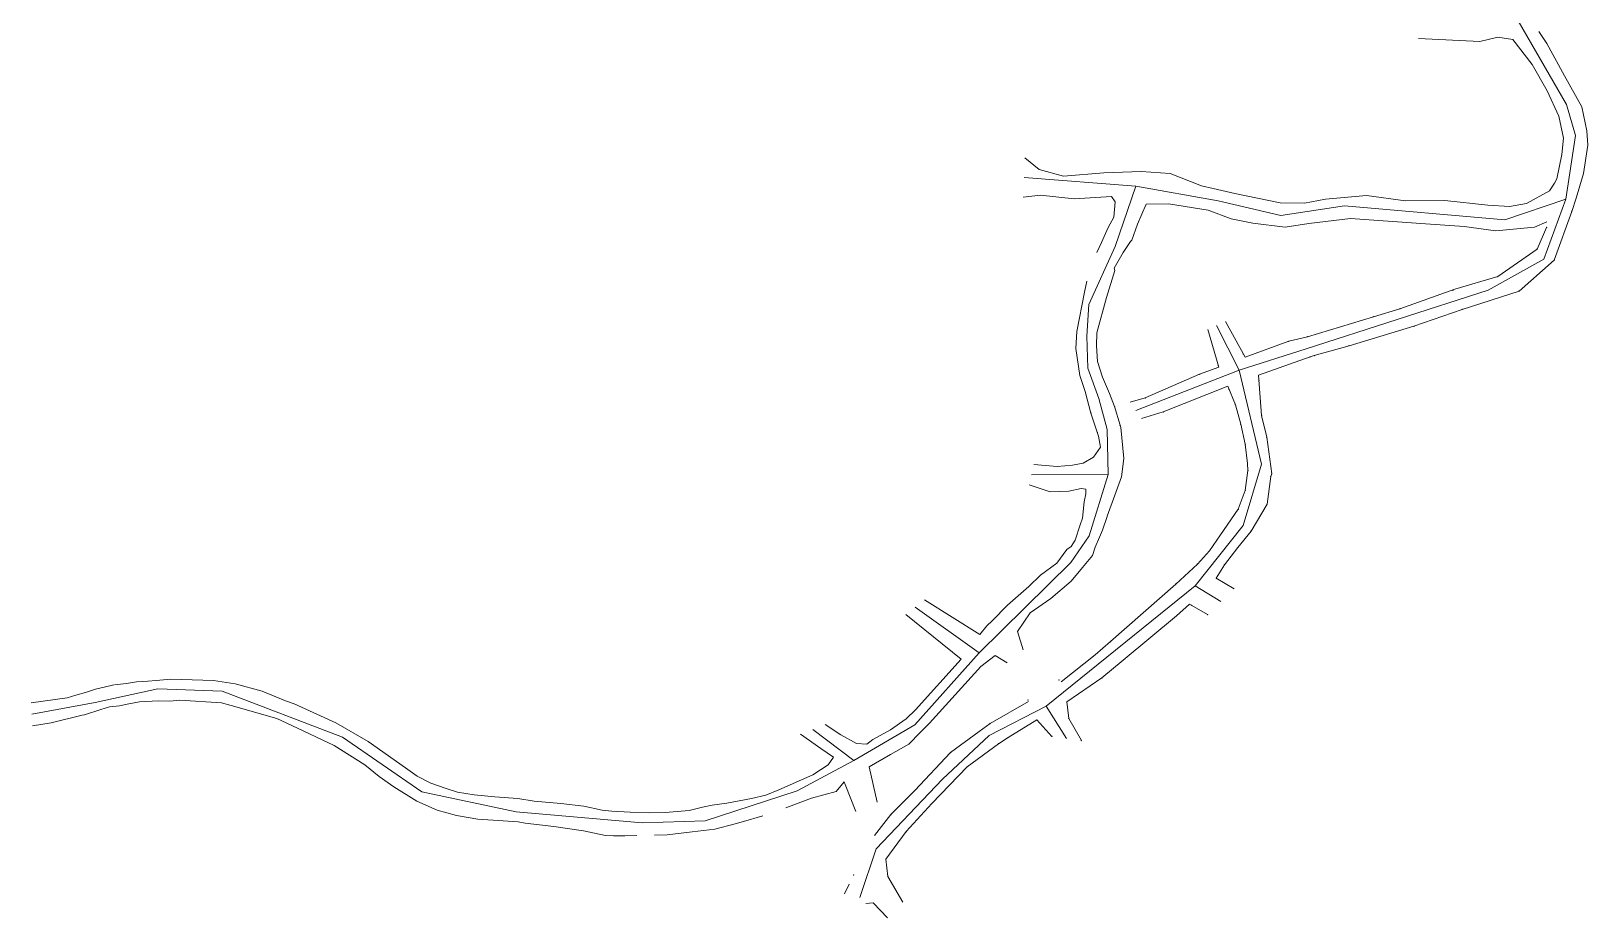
# Model space of a CAD drawing. Header units: millimetres. Extents: x 649602 to 650082, y 4146930 to 4147232.
# Drawn here: x 649602.1 to 649843.9, y 4146929.8 to 4147067.6 of the extents above; entities that cross this region are included whole.
import ezdxf

# ---------------------------------------------------------------- set-up
doc = ezdxf.new("R2010")
doc.units = ezdxf.units.MM
for name, color, linetype, lineweight in [('2614', 6, 'Continuous', 0), ('2661', 30, 'Continuous', 0), ('2680', 6, 'Continuous', 0), ('GEOFENCE', 3, 'Continuous', 0)]:
    doc.layers.add(name, color=color, linetype=linetype, lineweight=lineweight)

msp = doc.modelspace()

# ---------------------------------------------------------------- linework, layer by layer
at = {"layer": '2614'}
for p, q in [((649765.91, 4146995.72, 2680.87), (649765.64, 4146994.47, 2680.71)), ((649765.38, 4146991.89, 2680.92), (649765.03, 4146990.87, 2680.94)), ((649768.48, 4146990.04, 2680.91), (649768.01, 4146988.94, 2681.06))]:
    msp.add_line(p, q, dxfattribs=at)
at = {"layer": '2661', "lineweight": 0}
for p, q in [((649841.37, 4147039.59, 2679.1), (649838.65, 4147032.02, 2678.35)), ((649835.97, 4147033.74, 2678.42), (649837.46, 4147037.1, 2678.86)), ((649829.88, 4147029.46, 2677.57), (649835.97, 4147033.74, 2678.42)), ((649838.65, 4147032.02, 2678.35), (649833.19, 4147027.2, 2677.76)), ((649823.2, 4147027.49, 2676.83), (649829.88, 4147029.46, 2677.57)), ((649814.67, 4147024.46, 2675.46), (649823.2, 4147027.49, 2676.83)), ((649833.19, 4147027.2, 2677.76), (649824.36, 4147024.35, 2676.65)), ((649810.56, 4147023.21, 2675), (649814.67, 4147024.46, 2675.46)), ((649824.36, 4147024.35, 2676.65), (649816.84, 4147021.73, 2675.47)), ((649784.82, 4147021.23, 2670.7), (649786.53, 4147015.38, 2670.89)), ((649787.57, 4147022.5, 2670.93), (649790.66, 4147016.91, 2671.61)), ((649800.31, 4147020.1, 2673.17), (649810.56, 4147023.21, 2675)), ((649816.84, 4147021.73, 2675.47), (649806.79, 4147018.71, 2674.19)), ((649797.4, 4147019.41, 2672.79), (649790.66, 4147016.91, 2671.61)), ((649797.4, 4147019.41, 2672.79), (649800.31, 4147020.1, 2673.17)), ((649792.71, 4147014.16, 2671.69), (649800.71, 4147016.96, 2673.08)), ((649800.71, 4147016.96, 2673.08), (649801.37, 4147017.17, 2673.24)), ((649806.79, 4147018.71, 2674.19), (649801.37, 4147017.17, 2673.24)), ((649783.55, 4147014.27, 2670.37), (649775.13, 4147010.61, 2668.87)), ((649786.53, 4147015.38, 2670.89), (649783.55, 4147014.27, 2670.37)), ((649792.71, 4147014.16, 2671.69), (649793.18, 4147007.87, 2670.89)), ((649777.91, 4147008.43, 2669.26), (649787.93, 4147012.42, 2670.87)), ((649787.93, 4147012.42, 2670.87), (649789.13, 4147009.54, 2671.21)), ((649775.13, 4147010.61, 2668.87), (649772.75, 4147009.93, 2668.59)), ((649789.13, 4147009.54, 2671.21), (649789.94, 4147006.52, 2670.97)), ((649774.56, 4147007.39, 2668.7), (649777.91, 4147008.43, 2669.26)), ((649793.18, 4147007.87, 2670.89), (649793.98, 4147004.5, 2670.79)), ((649789.94, 4147006.52, 2670.97), (649790.66, 4147003.4, 2670.74)), ((649793.98, 4147004.5, 2670.79), (649794.77, 4146998.79, 2670.48)), ((649790.66, 4147003.4, 2670.74), (649791.01, 4147000.43, 2670.45)), ((649791.01, 4147000.43, 2670.45), (649791.06, 4146999.31, 2670.39)), ((649791.06, 4146999.31, 2670.39), (649790.66, 4146996.23, 2670.08)), ((649794.77, 4146998.79, 2670.48), (649794.62, 4146998.41, 2670.29)), ((649790.66, 4146996.23, 2670.08), (649789.56, 4146993.29, 2669.85)), ((649789.56, 4146993.29, 2669.85), (649786.8, 4146989.31, 2669.62)), ((649791.55, 4146989.9, 2669.62), (649794.03, 4146994.08, 2670.04)), ((649789.52, 4146987.34, 2669.03), (649791.55, 4146989.9, 2669.62)), ((649786.8, 4146989.31, 2669.62), (649785.11, 4146986.86, 2669.12)), ((649787.41, 4146984.67, 2669.03), (649789.52, 4146987.34, 2669.01)), ((649783.23, 4146984.78, 2669.31), (649785.11, 4146986.86, 2669.12)), ((649779.86, 4146981.68, 2668.05), (649783.23, 4146984.78, 2669.31)), ((649787.41, 4146984.67, 2669.01), (649786.15, 4146982.58, 2668.58)), ((649786.15, 4146982.58, 2668.12), (649788.94, 4146980.96, 2668.36)), ((649779.86, 4146981.68, 2668.05), (649769.73, 4146972.73, 2666.43)), ((649779.98, 4146976.74, 2667.6), (649782.01, 4146978.56, 2668.03)), ((649782.01, 4146978.56, 2668.12), (649784.8, 4146976.94, 2668.36)), ((649771.71, 4146969.85, 2666.58), (649779.98, 4146976.74, 2667.6)), ((649762.07, 4146966.5, 2665.75), (649767.35, 4146970.69, 2666.61)), ((649767.35, 4146970.69, 2666.61), (649769.73, 4146972.73, 2666.43)), ((649768.39, 4146967.1, 2666.31), (649771.71, 4146969.85, 2666.58)), ((649762.96, 4146963.39, 2665.51), (649768.39, 4146967.1, 2666.31)), ((649757, 4146963.42, 2665.1), (649751.02, 4146960.03, 2664.5)), ((649763.24, 4146960.79, 2665.39), (649762.96, 4146963.39, 2665.51)), ((649765.19, 4146957.35, 2665.29), (649763.24, 4146960.79, 2665.39)), ((649744.87, 4146955.5, 2663.52), (649749.31, 4146958.77, 2664.23)), ((649751.02, 4146960.03, 2664.5), (649749.31, 4146958.77, 2664.23)), ((649753.81, 4146957.81, 2664.53), (649758.26, 4146960.56, 2664.99)), ((649758.26, 4146960.56, 2664.99), (649760.61, 4146958, 2665.34)), ((649752.3, 4146956.85, 2664.28), (649747.43, 4146953.25, 2663.4)), ((649753.81, 4146957.81, 2664.53), (649752.3, 4146956.85, 2664.28)), ((649739.35, 4146949.62, 2662.53), (649744.87, 4146955.5, 2663.52)), ((649741.98, 4146947.59, 2662.55), (649747.43, 4146953.25, 2663.4)), ((649735.62, 4146945.86, 2662.08), (649739.35, 4146949.62, 2662.53)), ((649741.98, 4146947.59, 2662.55), (649738, 4146943.22, 2662.06)), ((649733.06, 4146942.63, 2662.06), (649735.62, 4146945.86, 2662.08)), ((649738, 4146943.22, 2662.06), (649734.81, 4146938.93, 2661.45)), ((649734.81, 4146938.93, 2661.45), (649735.13, 4146936.23, 2661.06)), ((649729.13, 4146935.05, 2660.8), (649728.41, 4146933.55, 2660.75)), ((649735.13, 4146936.23, 2661.06), (649737.46, 4146932.24, 2660.98)), ((649735.13, 4146936.23, 2661.06), (649737.46, 4146932.24, 2660.98)), ((649732.84, 4146932.14, 2661.2), (649731.71, 4146932.05, 2661.84)), ((649735.06, 4146929.8, 2660.98), (649732.84, 4146932.14, 2661.2))]:
    msp.add_line(p, q, dxfattribs=at)
at = {"layer": '2661'}
msp.add_line((649794.62, 4146998.41, 2670.29), (649794.03, 4146994.08, 2670.04), dxfattribs=at)
at = {"layer": '2661', "lineweight": 0}
for p in [(649841.37, 4147039.59, 2679.1), (649837.46, 4147037.1, 2678.86), (649835.97, 4147033.74, 2678.42), (649838.65, 4147032.02, 2678.35), (649829.88, 4147029.46, 2677.57), (649822.94, 4147027.33, 2676.66), (649833.19, 4147027.2, 2677.76), (649814.67, 4147024.46, 2675.46), (649824.36, 4147024.35, 2676.65), (649810.56, 4147023.21, 2675), (649816.84, 4147021.73, 2675.47), (649797.4, 4147019.41, 2672.79), (649800.31, 4147020.1, 2673.17), (649790.36, 4147017.44, 2671.43), (649790.36, 4147017.44, 2671.43), (649800.71, 4147016.96, 2673.08), (649801.37, 4147017.17, 2673.24), (649806.79, 4147018.71, 2674.19), (649783.55, 4147014.27, 2670.37), (649786.46, 4147015.61, 2671.15), (649786.46, 4147015.61, 2671.15), (649788.13, 4147011.95, 2671.3), (649792.78, 4147013.32, 2671.61), (649770.36, 4147009.25, 2681.05), (649775.13, 4147010.61, 2668.87), (649789.13, 4147009.54, 2671.21), (649766.69, 4147008.25, 2680.86), (649777.91, 4147008.43, 2669.26), (649793.18, 4147007.87, 2670.89), (649767.66, 4147005.27, 2680.99), (649771.21, 4147006.35, 2681), (649789.94, 4147006.52, 2670.97), (649793.98, 4147004.5, 2670.79), (649790.66, 4147003.4, 2670.74), (649791.06, 4146999.31, 2670.39), (649794.62, 4146998.41, 2670.29), (649794.77, 4146998.79, 2670.48), (649790.66, 4146996.23, 2670.08), (649789.56, 4146993.29, 2669.85), (649794.03, 4146994.08, 2670.04), (649791.55, 4146989.9, 2669.62), (649785.11, 4146986.86, 2669.12), (649783.23, 4146984.78, 2669.31), (649786.15, 4146982.58, 2668.58), (649787.41, 4146984.67, 2669.03), (649779.86, 4146981.68, 2668.05), (649782.31, 4146978.39, 2668.12), (649779.98, 4146976.74, 2667.6), (649784.8, 4146976.94, 2668.36), (649767.35, 4146970.69, 2666.61), (649769.73, 4146972.73, 2666.43), (649771.71, 4146969.85, 2666.58), (649761.72, 4146966.76, 2665.58), (649768.39, 4146967.1, 2666.31), (649756.91, 4146963.68, 2665.25), (649762.96, 4146963.39, 2665.51), (649763.24, 4146960.79, 2665.39), (649751.02, 4146960.03, 2664.5), (649758.26, 4146960.56, 2664.99), (649752.3, 4146956.85, 2664.28), (649753.81, 4146957.81, 2664.53), (649760.61, 4146958, 2665.34), (649765.19, 4146957.35, 2665.29), (649744.87, 4146955.5, 2663.52), (649747.43, 4146953.25, 2663.4), (649739.35, 4146949.62, 2662.53), (649741.98, 4146947.59, 2662.55), (649735.62, 4146945.86, 2662.08), (649738, 4146943.22, 2662.06), (649729.8, 4146936.45, 2660.98)]:
    msp.add_point(p, dxfattribs=at)
at = {"layer": '2680', "lineweight": 0}
for p, q in [((649837.49, 4147065.67, 2679.4), (649836.26, 4147067.54, 2679.38)), ((649817.55, 4147066.45, 2681.81), (649827.07, 4147065.96, 2679.16)), ((649827.07, 4147065.96, 2679.1), (649829.87, 4147066.64, 2679.34)), ((649829.87, 4147066.64, 2679.34), (649832.22, 4147066.29, 2679.16)), ((649832.22, 4147066.29, 2679.16), (649835.22, 4147062.43, 2679.28)), ((649840.25, 4147060.67, 2679.45), (649837.49, 4147065.67, 2679.4)), ((649835.22, 4147062.43, 2679.28), (649837.54, 4147058.34, 2679.34)), ((649842.92, 4147055.85, 2679.63), (649840.25, 4147060.67, 2679.45)), ((649837.54, 4147058.34, 2679.34), (649839.38, 4147054.38, 2679.37)), ((649843.72, 4147052.12, 2679.51), (649842.92, 4147055.85, 2679.63)), ((649839.38, 4147054.38, 2679.37), (649840.08, 4147050.99, 2679.32)), ((649840.08, 4147050.99, 2679.32), (649839.81, 4147048.42, 2679.29)), ((649843.87, 4147049.88, 2679.31), (649843.72, 4147052.12, 2679.51)), ((649758.62, 4147046.1, 2680.39), (649756.42, 4147047.92, 2680.51)), ((649839.81, 4147048.42, 2679.29), (649839.04, 4147044.63, 2679.34)), ((649843.21, 4147045.47, 2679.42), (649843.87, 4147049.88, 2679.31)), ((649762.44, 4147045.06, 2680.45), (649758.62, 4147046.1, 2680.39)), ((649768.69, 4147045.56, 2680.55), (649762.44, 4147045.06, 2680.45)), ((649774.46, 4147045.77, 2680.34), (649768.69, 4147045.56, 2680.55)), ((649778.97, 4147045.48, 2680.33), (649774.46, 4147045.77, 2680.34)), ((649783.87, 4147043.57, 2680.37), (649778.97, 4147045.48, 2680.33)), ((649842.03, 4147041.62, 2679.43), (649843.21, 4147045.47, 2679.42)), ((649785.65, 4147043.15, 2680.26), (649783.87, 4147043.57, 2680.37)), ((649785.65, 4147043.15, 2680.26), (649789.01, 4147042.37, 2680.09)), ((649838.68, 4147043.98, 2679.4), (649837.93, 4147042.76, 2679.43)), ((649839.04, 4147044.63, 2679.34), (649838.68, 4147043.98, 2679.4)), ((649756.16, 4147041.82, 2684.08), (649758.87, 4147042.11, 2682.96)), ((649758.87, 4147042.11, 2680.51), (649764.06, 4147041.55, 2680.71)), ((649764.06, 4147041.55, 2680.71), (649769.85, 4147041.92, 2680.4)), ((649769.85, 4147041.92, 2680.57), (649770.44, 4147041.06, 2680.66)), ((649770.44, 4147041.06, 2680.66), (649770.26, 4147038.69, 2681.14)), ((649773.9, 4147037.59, 2681.64), (649775.27, 4147040.73, 2680.5)), ((649775.27, 4147040.73, 2680.5), (649778.71, 4147040.75, 2680.46)), ((649778.71, 4147040.75, 2680.46), (649784.9, 4147039.8, 2680.18)), ((649796.06, 4147040.9, 2680.03), (649789.01, 4147042.37, 2680.09)), ((649799.84, 4147040.85, 2680.31), (649796.06, 4147040.9, 2680.03)), ((649803.12, 4147041.47, 2680.14), (649799.84, 4147040.85, 2680.31)), ((649809.51, 4147042.07, 2679.99), (649803.12, 4147041.47, 2680.14)), ((649815.56, 4147041.24, 2679.89), (649809.51, 4147042.07, 2679.99)), ((649821.65, 4147041.29, 2679.9), (649815.56, 4147041.24, 2679.89)), ((649828.32, 4147040.53, 2679.85), (649821.65, 4147041.29, 2679.9)), ((649831.72, 4147040.34, 2679.65), (649828.32, 4147040.53, 2679.85)), ((649834.34, 4147040.8, 2679.51), (649831.72, 4147040.34, 2679.65)), ((649837.93, 4147042.76, 2679.43), (649834.34, 4147040.8, 2679.51)), ((649842.03, 4147041.62, 2679.43), (649841.37, 4147039.59, 2679.1)), ((649770.26, 4147038.69, 2681.14), (649769.36, 4147037.1, 2680.96)), ((649784.9, 4147039.8, 2680.18), (649788.44, 4147038.44, 2680.11)), ((649788.44, 4147038.44, 2680.11), (649791.82, 4147037.76, 2680.22)), ((649800.55, 4147037.72, 2680.11), (649806.98, 4147038.46, 2679.9)), ((649806.98, 4147038.46, 2679.9), (649817.93, 4147037.69, 2679.68)), ((649769.36, 4147037.1, 2680.96), (649768.32, 4147034.74, 2680.76)), ((649773.05, 4147035.09, 2681.76), (649773.9, 4147037.59, 2681.64)), ((649791.82, 4147037.76, 2680.22), (649796.86, 4147037.13, 2680.33)), ((649796.86, 4147037.13, 2680.33), (649800.55, 4147037.72, 2680.11)), ((649817.93, 4147037.69, 2679.68), (649824.68, 4147037.22, 2679.86)), ((649824.68, 4147037.22, 2679.86), (649829.6, 4147036.59, 2679.82)), ((649829.6, 4147036.59, 2679.82), (649835.57, 4147037.11, 2679.63)), ((649835.57, 4147037.11, 2679.63), (649837.49, 4147037.97, 2679.61)), ((649768.32, 4147034.74, 2680.76), (649767.59, 4147033.19, 2680.85)), ((649771.71, 4147033.2, 2680.72), (649772.82, 4147034.9, 2680.71)), ((649772.82, 4147034.9, 2680.71), (649773.05, 4147035.09, 2681.76)), ((649770.31, 4147030.78, 2680.69), (649771.71, 4147033.2, 2680.72)), ((649766.06, 4147028.75, 2681.04), (649765.68, 4147027.01, 2681.08)), ((649769.1, 4147026.19, 2679.94), (649770.37, 4147030.38, 2679.8)), ((649770.37, 4147030.38, 2679.8), (649770.31, 4147030.78, 2680.69)), ((649765.68, 4147027.01, 2681.08), (649764.49, 4147020.91, 2681.04)), ((649767.59, 4147020.7, 2679.96), (649769.1, 4147026.19, 2679.94)), ((649764.33, 4147018.27, 2680.77), (649764.49, 4147020.91, 2681.04)), ((649767.59, 4147020.7, 2679.96), (649767.54, 4147018.69, 2681.17)), ((649764.94, 4147014.11, 2681.2), (649764.33, 4147018.27, 2680.77)), ((649767.54, 4147018.69, 2681.17), (649767.7, 4147016.27, 2681.05)), ((649765.8, 4147011.62, 2680.98), (649764.94, 4147014.11, 2681.2)), ((649767.7, 4147016.27, 2681.05), (649768.48, 4147013.85, 2681.13)), ((649766.69, 4147008.25, 2680.86), (649765.8, 4147011.62, 2680.98)), ((649768.48, 4147013.85, 2681.13), (649769.57, 4147011.28, 2680.92)), ((649769.57, 4147011.28, 2680.92), (649770.36, 4147009.25, 2681.05)), ((649770.36, 4147009.25, 2681.05), (649771.21, 4147006.35, 2681)), ((649766.69, 4147008.25, 2680.86), (649767.66, 4147005.27, 2680.99)), ((649767.86, 4147004.68, 2681.02), (649767.66, 4147005.27, 2680.99)), ((649768.16, 4147002.97, 2680.58), (649767.86, 4147004.68, 2681.02)), ((649771.21, 4147006.35, 2681), (649771.3, 4147006.01, 2680.98)), ((649771.3, 4147006.01, 2680.98), (649771.77, 4147001.2, 2681.07)), ((649767.06, 4147001.41, 2680.73), (649768.16, 4147002.97, 2680.58)), ((649757.83, 4147000.27, 2680.18), (649761.46, 4146999.94, 2680.44)), ((649761.46, 4146999.94, 2680.44), (649763.81, 4147000.13, 2680.64)), ((649763.81, 4147000.13, 2680.64), (649765.48, 4147000.47, 2680.66)), ((649765.48, 4147000.47, 2680.66), (649767.06, 4147001.41, 2680.73)), ((649771.77, 4147001.2, 2681.07), (649771.41, 4146998.33, 2681.23)), ((649757.08, 4146997.08, 2680.42), (649760.33, 4146995.99, 2680.74)), ((649771.41, 4146998.33, 2681.23), (649770.39, 4146995.47, 2680.96)), ((649763.24, 4146996.13, 2680.77), (649760.33, 4146995.99, 2680.74)), ((649765.15, 4146996.52, 2680.89), (649763.24, 4146996.13, 2680.77)), ((649765.88, 4146996.43, 2680.99), (649765.15, 4146996.52, 2680.89)), ((649765.91, 4146995.72, 2680.87), (649765.88, 4146996.43, 2680.99)), ((649770.39, 4146995.47, 2680.96), (649769.22, 4146992.25, 2680.39)), ((649765.38, 4146991.89, 2680.92), (649765.64, 4146994.47, 2680.71)), ((649769.19, 4146992.15, 2680.91), (649768.48, 4146990.04, 2680.91)), ((649769.22, 4146992.25, 2680.39), (649769.19, 4146992.15, 2680.39)), ((649764.22, 4146988.48, 2680.94), (649765.03, 4146990.87, 2680.94)), ((649763.6, 4146987.52, 2680.36), (649762.94, 4146987.03, 2680.69)), ((649763.6, 4146987.52, 2680.36), (649764.22, 4146988.48, 2680.94)), ((649767.36, 4146987.41, 2681.06), (649766.93, 4146986.09, 2680.65)), ((649768.01, 4146988.94, 2681.06), (649767.36, 4146987.41, 2681.06)), ((649761.4, 4146984.93, 2680.6), (649758.83, 4146983.06, 2680.91)), ((649762.94, 4146987.03, 2680.69), (649761.4, 4146984.93, 2680.6)), ((649765.37, 4146984.24, 2680.86), (649766.93, 4146986.09, 2680.65)), ((649758.83, 4146983.06, 2680.91), (649757.02, 4146981.28, 2680.97)), ((649763.6, 4146982.14, 2680.78), (649765.37, 4146984.24, 2680.86)), ((649757.02, 4146981.28, 2680.97), (649753.74, 4146978.39, 2680.84)), ((649760.43, 4146979.45, 2680.84), (649763.6, 4146982.14, 2680.78)), ((649740.84, 4146979.2, 2684.08), (649749.41, 4146973.85, 2681.02)), ((649751.34, 4146975.97, 2680.94), (649753.74, 4146978.39, 2680.84)), ((649757.24, 4146977.21, 2680.82), (649760.43, 4146979.45, 2680.84)), ((649737.92, 4146976.95, 2684.01), (649746.51, 4146969.98, 2680.76)), ((649751.34, 4146975.97, 2680.94), (649750.53, 4146975.16, 2680.98)), ((649755.27, 4146974.3, 2680.7), (649757.24, 4146977.21, 2680.82)), ((649750.53, 4146975.16, 2680.98), (649749.41, 4146973.85, 2681.02)), ((649755.27, 4146974.3, 2681.08), (649756.17, 4146971.45, 2681.2)), ((649749.6, 4146968.88, 2681.13), (649751.78, 4146970.6, 2680.84)), ((649751.78, 4146970.6, 2681.23), (649753.69, 4146969.42, 2681.2)), ((649746.51, 4146969.98, 2680.76), (649739.43, 4146962.14, 2680.9)), ((649741.6, 4146960.08, 2680.9), (649749.6, 4146968.88, 2681.13)), ((649612.05, 4146965.34, 2682.34), (649613.38, 4146965.64, 2682.23)), ((649612.05, 4146965.34, 2682.34), (649613.38, 4146965.64, 2682.23)), ((649613.38, 4146965.64, 2682.23), (649614.89, 4146966.01, 2682.35)), ((649613.38, 4146965.64, 2682.23), (649614.89, 4146966.01, 2682.35)), ((649615, 4146966.01, 2682.34), (649616.88, 4146966.24, 2682.29)), ((649615, 4146966.01, 2682.34), (649616.88, 4146966.24, 2682.29)), ((649616.88, 4146966.24, 2682.29), (649618.4, 4146966.47, 2682.3)), ((649616.88, 4146966.24, 2682.29), (649618.4, 4146966.47, 2682.3)), ((649618.4, 4146966.47, 2682.3), (649620.19, 4146966.59, 2682.21)), ((649618.4, 4146966.47, 2682.3), (649620.19, 4146966.59, 2682.21)), ((649620.19, 4146966.59, 2682.21), (649621.46, 4146966.71, 2682.28)), ((649620.19, 4146966.59, 2682.21), (649621.46, 4146966.71, 2682.28)), ((649621.46, 4146966.71, 2682.28), (649623.74, 4146966.92, 2682.29)), ((649621.46, 4146966.71, 2682.28), (649623.74, 4146966.92, 2682.29)), ((649623.74, 4146966.92, 2682.29), (649625.41, 4146966.87, 2682.19)), ((649623.74, 4146966.92, 2682.29), (649625.41, 4146966.87, 2682.19)), ((649625.41, 4146966.87, 2682.19), (649630.37, 4146966.68, 2682.27)), ((649625.41, 4146966.87, 2682.19), (649630.37, 4146966.68, 2682.27)), ((649630.37, 4146966.68, 2682.27), (649633.73, 4146966.16, 2682.16)), ((649630.37, 4146966.68, 2682.27), (649633.73, 4146966.16, 2682.16)), ((649637.96, 4146965.01, 2682.07), (649633.73, 4146966.16, 2682.16)), ((649637.96, 4146965.01, 2682.07), (649633.73, 4146966.16, 2682.16)), ((649607.66, 4146963.98, 2682.09), (649602.06, 4146963.23, 2681.6)), ((649607.66, 4146963.98, 2682.09), (649602.06, 4146963.23, 2681.6)), ((649608.98, 4146964.42, 2682.74), (649607.66, 4146963.98, 2682.09)), ((649608.98, 4146964.42, 2682.74), (649607.66, 4146963.98, 2682.09)), ((649608.98, 4146964.42, 2682.74), (649610.51, 4146964.83, 2682.47)), ((649608.98, 4146964.42, 2682.74), (649610.51, 4146964.83, 2682.47)), ((649610.51, 4146964.83, 2682.47), (649612.05, 4146965.34, 2682.34)), ((649610.51, 4146964.83, 2682.47), (649612.05, 4146965.34, 2682.34)), ((649618.91, 4146963.38, 2682.34), (649617.24, 4146963.07, 2682.45)), ((649618.91, 4146963.38, 2682.34), (649617.24, 4146963.07, 2682.45)), ((649621.86, 4146963.55, 2682.17), (649618.91, 4146963.38, 2682.34)), ((649621.86, 4146963.55, 2682.17), (649618.91, 4146963.38, 2682.34)), ((649623.59, 4146963.48, 2682.16), (649621.86, 4146963.55, 2682.17)), ((649623.59, 4146963.48, 2682.16), (649621.86, 4146963.55, 2682.17)), ((649625.18, 4146963.65, 2682.11), (649623.59, 4146963.48, 2682.16)), ((649625.18, 4146963.65, 2682.11), (649623.59, 4146963.48, 2682.16)), ((649631.62, 4146963.23, 2682.12), (649625.18, 4146963.65, 2682.11)), ((649631.62, 4146963.23, 2682.12), (649625.18, 4146963.65, 2682.11)), ((649633.11, 4146962.83, 2682.16), (649631.62, 4146963.23, 2682.12)), ((649633.11, 4146962.83, 2682.16), (649631.62, 4146963.23, 2682.12)), ((649637.96, 4146965.01, 2682.07), (649641.56, 4146963.53, 2682.02)), ((649637.96, 4146965.01, 2682.07), (649641.56, 4146963.53, 2682.02)), ((649641.56, 4146963.53, 2682.02), (649642.9, 4146963.04, 2681.99)), ((649641.56, 4146963.53, 2682.02), (649642.9, 4146963.04, 2681.99)), ((649605.17, 4146960.1, 2681.82), (649609.98, 4146961.29, 2682.33)), ((649605.17, 4146960.1, 2681.82), (649609.98, 4146961.29, 2682.33)), ((649609.98, 4146961.29, 2682.33), (649610.34, 4146961.37, 2682.24)), ((649609.98, 4146961.29, 2682.33), (649610.34, 4146961.37, 2682.24)), ((649612.9, 4146962.18, 2682.24), (649610.34, 4146961.37, 2682.24)), ((649612.9, 4146962.18, 2682.24), (649610.34, 4146961.37, 2682.24)), ((649614.21, 4146962.58, 2682.32), (649612.9, 4146962.18, 2682.24)), ((649614.21, 4146962.58, 2682.32), (649612.9, 4146962.18, 2682.24)), ((649615.77, 4146962.73, 2682.55), (649614.21, 4146962.58, 2682.32)), ((649615.77, 4146962.73, 2682.55), (649614.21, 4146962.58, 2682.32)), ((649617.24, 4146963.07, 2682.45), (649615.77, 4146962.73, 2682.55)), ((649617.24, 4146963.07, 2682.45), (649615.77, 4146962.73, 2682.55)), ((649633.11, 4146962.83, 2682.16), (649640.23, 4146960.77, 2681.89)), ((649633.11, 4146962.83, 2682.16), (649640.23, 4146960.77, 2681.89)), ((649642.53, 4146959.69, 2681.86), (649640.23, 4146960.77, 2681.89)), ((649642.53, 4146959.69, 2681.86), (649640.23, 4146960.77, 2681.89)), ((649642.9, 4146963.04, 2681.99), (649649.37, 4146960.11, 2681.9)), ((649642.9, 4146963.04, 2681.99), (649649.37, 4146960.11, 2681.9)), ((649737.97, 4146960.72, 2680.9), (649735.56, 4146959.03, 2681.04)), ((649739.43, 4146962.14, 2680.9), (649737.97, 4146960.72, 2680.9)), ((649602.26, 4146959.64, 2681.73), (649605.17, 4146960.1, 2681.82)), ((649602.26, 4146959.64, 2681.73), (649605.17, 4146960.1, 2681.82)), ((649649.13, 4146956.6, 2681.85), (649642.53, 4146959.69, 2681.86)), ((649649.13, 4146956.6, 2681.85), (649642.53, 4146959.69, 2681.86)), ((649649.37, 4146960.11, 2681.9), (649654.41, 4146957.21, 2681.84)), ((649649.37, 4146960.11, 2681.9), (649654.41, 4146957.21, 2681.84)), ((649721.59, 4146958.35, 2681.56), (649724.71, 4146956.1, 2681.42)), ((649727.84, 4146958.23, 2681.51), (649725.4, 4146959.85, 2681.45)), ((649735.56, 4146959.03, 2681.04), (649732.79, 4146957.52, 2681.21)), ((649738.37, 4146956.78, 2680.91), (649740.18, 4146958.63, 2680.9)), ((649741.6, 4146960.08, 2680.9), (649740.18, 4146958.63, 2680.9)), ((649653.91, 4146953.61, 2681.88), (649649.13, 4146956.6, 2681.85)), ((649653.91, 4146953.61, 2681.88), (649649.13, 4146956.6, 2681.85)), ((649654.41, 4146957.21, 2681.84), (649660.21, 4146953.1, 2681.97)), ((649654.41, 4146957.21, 2681.84), (649660.21, 4146953.1, 2681.97)), ((649724.71, 4146956.1, 2681.42), (649726.68, 4146954.77, 2681.3)), ((649730.24, 4146956.92, 2681.34), (649727.84, 4146958.23, 2681.51)), ((649731.85, 4146956.82, 2681.23), (649730.24, 4146956.92, 2681.34)), ((649732.79, 4146957.52, 2681.21), (649731.85, 4146956.82, 2681.23)), ((649735.55, 4146955.19, 2681.23), (649738.37, 4146956.78, 2680.91)), ((649656.12, 4146951.77, 2682.02), (649653.91, 4146953.61, 2681.88)), ((649656.12, 4146951.77, 2682.02), (649653.91, 4146953.61, 2681.88)), ((649725.85, 4146953.58, 2681.33), (649723.46, 4146952.01, 2681.65)), ((649726.68, 4146954.77, 2681.3), (649725.85, 4146953.58, 2681.33)), ((649732.21, 4146953.25, 2681.48), (649735.55, 4146955.19, 2681.23)), ((649656.12, 4146951.77, 2682.02), (649658.42, 4146950.15, 2682.02)), ((649656.12, 4146951.77, 2682.02), (649658.42, 4146950.15, 2682.02)), ((649662.03, 4146951.83, 2681.99), (649660.21, 4146953.1, 2681.97)), ((649662.03, 4146951.83, 2681.99), (649660.21, 4146953.1, 2681.97)), ((649664.12, 4146950.74, 2682.15), (649662.03, 4146951.83, 2681.99)), ((649664.12, 4146950.74, 2682.15), (649662.03, 4146951.83, 2681.99)), ((649723.46, 4146952.01, 2681.65), (649718.19, 4146949.7, 2681.66)), ((649732.21, 4146953.25, 2681.48), (649733.45, 4146947.8, 2682.56)), ((649658.42, 4146950.15, 2682.02), (649661.95, 4146947.92, 2681.97)), ((649658.42, 4146950.15, 2682.02), (649661.95, 4146947.92, 2681.97)), ((649666.36, 4146949.98, 2681.98), (649664.12, 4146950.74, 2682.15)), ((649666.36, 4146949.98, 2681.98), (649664.12, 4146950.74, 2682.15)), ((649668.27, 4146949.35, 2681.88), (649666.36, 4146949.98, 2681.98)), ((649668.27, 4146949.35, 2681.88), (649666.36, 4146949.98, 2681.98)), ((649670.88, 4146948.93, 2681.9), (649668.27, 4146949.35, 2681.88)), ((649670.88, 4146948.93, 2681.9), (649668.27, 4146949.35, 2681.88)), ((649674.11, 4146948.62, 2682.13), (649670.88, 4146948.93, 2681.9)), ((649674.11, 4146948.62, 2682.13), (649670.88, 4146948.93, 2681.9)), ((649677.66, 4146948.38, 2681.95), (649674.11, 4146948.62, 2682.13)), ((649677.66, 4146948.38, 2681.95), (649674.11, 4146948.62, 2682.13)), ((649716.19, 4146948.89, 2681.48), (649713.96, 4146948.38, 2681.5)), ((649718.19, 4146949.7, 2681.66), (649716.19, 4146948.89, 2681.48)), ((649718.19, 4146949.7, 2681.66), (649716.19, 4146948.89, 2681.48)), ((649723.26, 4146948.4, 2681.38), (649727.1, 4146949.46, 2681.4)), ((649727.1, 4146949.46, 2681.4), (649728.36, 4146950.94, 2681.63)), ((649728.36, 4146950.94, 2681.63), (649728.53, 4146950.51, 2681.72)), ((649730.15, 4146946.31, 2682.61), (649728.53, 4146950.51, 2681.72)), ((649661.95, 4146947.92, 2681.97), (649665.13, 4146946.55, 2681.91)), ((649661.95, 4146947.92, 2681.97), (649665.13, 4146946.55, 2681.91)), ((649665.13, 4146946.55, 2681.91), (649668.11, 4146945.72, 2681.91)), ((649665.13, 4146946.55, 2681.91), (649668.11, 4146945.72, 2681.91)), ((649680.21, 4146947.92, 2681.88), (649677.66, 4146948.38, 2681.95)), ((649680.21, 4146947.92, 2681.88), (649677.66, 4146948.38, 2681.95)), ((649684.33, 4146947.56, 2681.76), (649680.21, 4146947.92, 2681.88)), ((649684.33, 4146947.56, 2681.76), (649680.21, 4146947.92, 2681.88)), ((649687.93, 4146947.18, 2681.81), (649684.33, 4146947.56, 2681.76)), ((649687.93, 4146947.18, 2681.81), (649684.33, 4146947.56, 2681.76)), ((649690.77, 4146946.53, 2681.92), (649687.93, 4146947.18, 2681.81)), ((649690.77, 4146946.53, 2681.92), (649687.93, 4146947.18, 2681.81)), ((649692.28, 4146946.38, 2681.65), (649690.77, 4146946.53, 2681.92)), ((649692.28, 4146946.38, 2681.65), (649690.77, 4146946.53, 2681.92)), ((649695.09, 4146946.21, 2681.89), (649692.28, 4146946.38, 2681.65)), ((649695.09, 4146946.21, 2681.89), (649692.28, 4146946.38, 2681.65)), ((649695.09, 4146946.21, 2681.89), (649692.28, 4146946.38, 2681.65)), ((649698.05, 4146946.15, 2681.77), (649695.09, 4146946.21, 2681.89)), ((649700.52, 4146946.2, 2681.78), (649698.05, 4146946.15, 2681.77)), ((649704.25, 4146946.47, 2681.67), (649700.52, 4146946.2, 2681.78)), ((649706.35, 4146946.99, 2681.74), (649704.25, 4146946.47, 2681.67)), ((649707.82, 4146947.33, 2681.7), (649706.35, 4146946.99, 2681.74)), ((649710.1, 4146947.61, 2681.65), (649707.82, 4146947.33, 2681.7)), ((649713.96, 4146948.38, 2681.5), (649710.1, 4146947.61, 2681.65)), ((649719.27, 4146946.9, 2681.53), (649723.26, 4146948.4, 2681.38)), ((649668.11, 4146945.72, 2681.91), (649671.47, 4146945.15, 2682.1)), ((649668.11, 4146945.72, 2681.91), (649671.47, 4146945.15, 2682.1)), ((649671.47, 4146945.15, 2682.1), (649675.4, 4146944.89, 2681.96)), ((649671.47, 4146945.15, 2682.1), (649675.4, 4146944.89, 2681.96)), ((649675.4, 4146944.89, 2681.96), (649677.71, 4146944.72, 2682.11)), ((649675.4, 4146944.89, 2681.96), (649677.71, 4146944.72, 2682.11)), ((649677.71, 4146944.72, 2682.11), (649678.81, 4146944.54, 2681.86)), ((649677.71, 4146944.72, 2682.11), (649678.81, 4146944.54, 2681.86)), ((649678.81, 4146944.54, 2681.86), (649683.23, 4146943.99, 2682)), ((649678.81, 4146944.54, 2681.86), (649683.23, 4146943.99, 2682)), ((649683.23, 4146943.99, 2682), (649687.13, 4146943.43, 2681.87)), ((649683.23, 4146943.99, 2682), (649687.13, 4146943.43, 2681.87)), ((649708.27, 4146943.61, 2681.67), (649711.44, 4146944.4, 2681.7)), ((649711.44, 4146944.4, 2681.7), (649713.43, 4146944.98, 2681.63)), ((649714.85, 4146945.4, 2681.61), (649713.43, 4146944.98, 2681.63)), ((649714.85, 4146945.4, 2681.61), (649715.72, 4146945.67, 2681.65)), ((649687.13, 4146943.43, 2681.87), (649687.88, 4146943.31, 2681.81)), ((649687.13, 4146943.43, 2681.87), (649687.88, 4146943.31, 2681.81)), ((649691.28, 4146942.59, 2671.3), (649687.88, 4146943.31, 2681.75)), ((649691.28, 4146942.59, 2671.3), (649687.88, 4146943.31, 2681.75)), ((649692.54, 4146942.57, 2670.85), (649691.28, 4146942.59, 2671.3)), ((649692.54, 4146942.57, 2670.85), (649691.28, 4146942.59, 2671.3)), ((649694.3, 4146942.55, 2681.79), (649692.54, 4146942.57, 2670.85)), ((649694.3, 4146942.55, 2681.79), (649692.54, 4146942.57, 2670.85)), ((649694.3, 4146942.55, 2681.79), (649692.54, 4146942.57, 2670.85)), ((649694.3, 4146942.55, 2681.79), (649696.13, 4146942.6, 2681.87)), ((649694.3, 4146942.55, 2681.79), (649696.13, 4146942.6, 2681.87)), ((649694.3, 4146942.55, 2681.79), (649696.13, 4146942.6, 2681.87)), ((649698.9, 4146942.67, 2681.98), (649700.87, 4146942.72, 2682.06)), ((649700.87, 4146942.72, 2682.06), (649704.74, 4146943.17, 2681.59)), ((649704.74, 4146943.17, 2681.59), (649708.27, 4146943.61, 2681.67))]:
    msp.add_line(p, q, dxfattribs=at)
at = {"layer": 'GEOFENCE'}
for p, q in [((649833.04, 4147069.19, 2679.36), (649840.53, 4147056.19, 2679.49)), ((649840.53, 4147056.19, 2679.49), (649841.94, 4147051.4, 2679.42)), ((649841.94, 4147051.4, 2679.42), (649840.44, 4147041.51, 2679.37)), ((649773.66, 4147043.53, 2680.45), (649756.29, 4147044.87, 2682.3)), ((649773.66, 4147043.53, 2680.45), (649770.47, 4147034.11, 2681.46)), ((649786.45, 4147041.21, 2680.21), (649773.66, 4147043.53, 2680.45)), ((649796.19, 4147038.97, 2680.19), (649786.45, 4147041.21, 2680.21)), ((649840.44, 4147041.51, 2679.37), (649830.99, 4147038.27, 2679.73)), ((649840.44, 4147041.51, 2679.37), (649837.05, 4147032.17, 2678.31)), ((649806.08, 4147040.45, 2679.96), (649796.19, 4147038.97, 2680.19)), ((649830.99, 4147038.27, 2679.73), (649806.08, 4147040.45, 2679.96)), ((649770.47, 4147034.11, 2681.46), (649766.35, 4147025.14, 2679.85)), ((649837.05, 4147032.17, 2678.31), (649828.36, 4147027.35, 2677.12)), ((649828.36, 4147027.35, 2677.12), (649800.09, 4147018.24, 2672.9)), ((649766.35, 4147025.14, 2679.85), (649766.03, 4147020.22, 2680.64)), ((649789.73, 4147014.9, 2671.36), (649786.2, 4147021.86, 2670.81)), ((649766.03, 4147020.22, 2680.64), (649766.2, 4147015.22, 2680.76)), ((649800.09, 4147018.24, 2672.9), (649789.73, 4147014.9, 2671.36)), ((649766.2, 4147015.22, 2680.76), (649767.92, 4147010.53, 2680.92)), ((649789.73, 4147014.9, 2671.36), (649773.66, 4147008.66, 2668.64)), ((649789.73, 4147014.9, 2671.36), (649793.18, 4147000.32, 2670.57)), ((649767.92, 4147010.53, 2680.92), (649769.19, 4147005.69, 2680.84)), ((649769.19, 4147005.69, 2680.84), (649769.38, 4146998.7, 2680.98)), ((649793.18, 4147000.32, 2670.57), (649790.31, 4146990.79, 2669.66)), ((649769.38, 4146998.7, 2680.98), (649757.46, 4146998.67, 2680.3)), ((649769.38, 4146998.7, 2680.98), (649766.39, 4146989.17, 2680.52)), ((649790.31, 4146990.79, 2669.66), (649782.89, 4146981.41, 2668.72)), ((649766.39, 4146989.17, 2680.52), (649763.55, 4146985.05, 2680.64)), ((649763.55, 4146985.05, 2680.64), (649749.34, 4146970.98, 2680.96)), ((649782.89, 4146981.41, 2668.72), (649759.71, 4146962.68, 2665.2)), ((649782.89, 4146981.41, 2668.72), (649786.87, 4146978.95, 2668.36)), ((649749.34, 4146970.98, 2680.96), (649739.38, 4146978.08, 2684.04)), ((649749.34, 4146970.98, 2680.96), (649739.34, 4146959.8, 2680.89)), ((649611.98, 4146963.28, 2682.13), (649602.16, 4146961.44, 2681.66)), ((649621.75, 4146965.37, 2682.14), (649611.98, 4146963.28, 2682.13)), ((649631.75, 4146965.05, 2682.16), (649621.75, 4146965.37, 2682.14)), ((649650.43, 4146957.91, 2681.8), (649631.75, 4146965.05, 2682.16)), ((649759.71, 4146962.68, 2665.2), (649750.86, 4146958.12, 2664.37)), ((649759.71, 4146962.68, 2665.2), (649762.9, 4146957.68, 2665.31)), ((649729.85, 4146954.28, 2681.5), (649723.5, 4146959.1, 2681.5)), ((649739.34, 4146959.8, 2680.89), (649729.85, 4146954.28, 2681.5)), ((649662.77, 4146949.39, 2682.04), (649650.43, 4146957.91, 2681.8)), ((649750.86, 4146958.12, 2664.37), (649743.61, 4146951.35, 2663.07)), ((649729.85, 4146954.28, 2681.5), (649721.04, 4146949.54, 2681.57)), ((649743.61, 4146951.35, 2663.07), (649733.34, 4146940.51, 2661.62)), ((649677.38, 4146946.28, 2683.32), (649662.77, 4146949.39, 2682.04)), ((649721.04, 4146949.54, 2681.57), (649706.78, 4146944.88, 2681.71)), ((649696.98, 4146944.55, 2679.73), (649677.38, 4146946.28, 2683.32)), ((649706.78, 4146944.88, 2681.71), (649696.98, 4146944.55, 2679.73)), ((649733.34, 4146940.51, 2661.62), (649730.77, 4146932.97, 2660.95))]:
    msp.add_line(p, q, dxfattribs=at)

doc.saveas('drawing.dxf')
